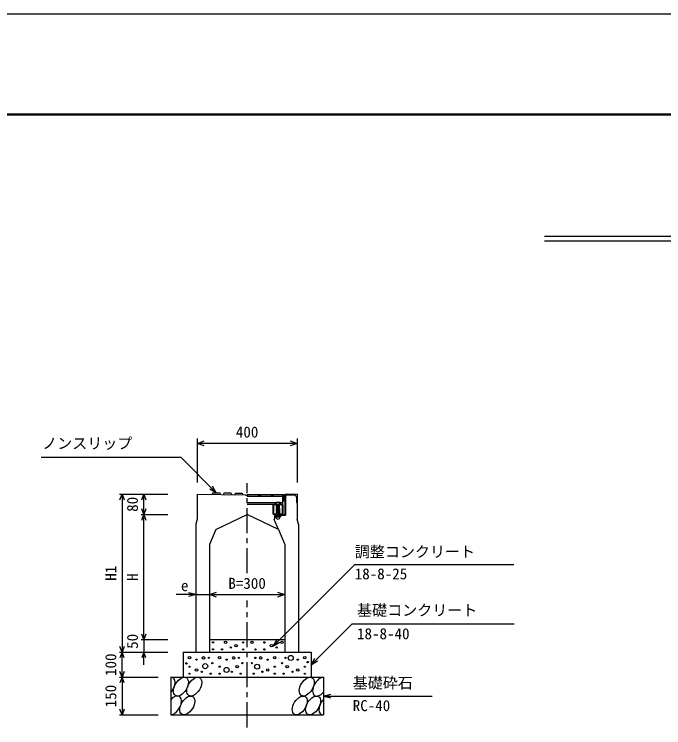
# Model space of a CAD drawing. Units: millimetres, scale not verified. Extents: x -16800 to 16800, y -5940 to 5940.
# Drawn here: x -12657 to -10065, y 3092 to 5940 of the extents above; entities that cross this region are included whole.
import ezdxf
from ezdxf.enums import TextEntityAlignment as Align

# ---------------------------------------------------------------- set-up
doc = ezdxf.new("R2010")
doc.units = ezdxf.units.MM
doc.header["$LTSCALE"] = 20
doc.linetypes.add('CHAIN1', pattern=[8, 5, -1, 1, -1])
doc.linetypes.add('DOTTED', pattern=[1.75, 0.25, -1.5])
for name, color, linetype, lineweight in [('0-0_DIM', 7, 'Continuous', 25), ('0-1_Defpoints', 5, 'Continuous', 25), ('0-2_HATCH', 6, 'Continuous', 25), ('0-5_OUTLINE', 3, 'Continuous', 25), ('0-6_TXT', 7, 'Continuous', 25), ('0-7_WAKU', 3, 'Continuous', 25), ('0-A__0-5_D-BMK', 6, 'Continuous', 25)]:
    doc.layers.add(name, color=color, linetype=linetype, lineweight=lineweight)
doc.styles.add('ＭＳ ゴシック', font='')
doc.styles.get('ＭＳ ゴシック').set_extended_font_data('MS Gothic')

msp = doc.modelspace()

# ---------------------------------------------------------------- linework, layer by layer
at = {"layer": '0-0_DIM'}
for p, q in [((-11927.75, 4247.06), (-11927.75, 4070.32)), ((-11527.75, 4247.06), (-11527.75, 4070.32)), ((-11527.75, 4227.06), (-11927.75, 4227.06)), ((-12549.8, 4171.8), (-11992.91, 4171.8)), ((-11850.7, 4029.58), (-11992.91, 4171.8)), ((-11850.7, 4029.58), (-11876.68, 4044.58)), ((-11850.7, 4029.58), (-11865.7, 4055.56)), ((-12236.95, 4023.85), (-12043.62, 4023.85)), ((-12226.95, 4023.85), (-12226.95, 3393.35)), ((-12140.29, 3943.35), (-12140.29, 4023.85)), ((-12150.29, 3943.35), (-12043.62, 3943.35)), ((-12140.29, 3443.35), (-12140.29, 3943.35)), ((-11932.75, 3623.01), (-12011.39, 3623.01)), ((-11932.75, 3623.01), (-11961.73, 3630.78)), ((-11932.75, 3623.01), (-11961.73, 3615.25)), ((-11932.75, 3623.01), (-11877.75, 3623.01)), ((-11877.75, 3623.01), (-11577.75, 3623.01)), ((-11309.1, 3507.01), (-11472.75, 3343.35)), ((-11309.1, 3507.01), (-10662.23, 3507.01)), ((-12150.29, 3443.35), (-12043.62, 3443.35)), ((-12140.29, 3443.35), (-12140.29, 3393.35)), ((-11622.75, 3418.35), (-11607.75, 3444.34)), ((-11622.75, 3418.35), (-11596.77, 3433.35)), ((-12236.95, 3393.35), (-12043.62, 3393.35)), ((-12226.95, 3293.35), (-12226.95, 3393.35)), ((-12140.29, 3343.35), (-12140.29, 3393.35)), ((-11472.75, 3343.35), (-11457.75, 3369.33)), ((-11472.75, 3343.35), (-11446.77, 3358.35)), ((-12236.95, 3293.35), (-12082.75, 3293.35)), ((-12226.95, 3293.35), (-12226.95, 3143.35)), ((-11422.75, 3218.35), (-11393.77, 3226.12)), ((-11422.75, 3218.35), (-10989.44, 3218.35)), ((-11422.75, 3218.35), (-11393.77, 3210.59)), ((-12236.95, 3143.35), (-12082.75, 3143.35))]:
    msp.add_line(p, q, dxfattribs=at)
at = {"layer": '0-0_DIM', "linetype": 'CHAIN1'}
for p, q in [((-11727.75, 3708.71), (-11727.75, 4068.65)), ((-11727.75, 3093.35), (-11727.75, 3599.07))]:
    msp.add_line(p, q, dxfattribs=at)
at = {"layer": '0-0_DIM'}
for points in [[(-11899.52, 4216.8), (-11927.71, 4227.06), (-11899.52, 4237.32)], [(-11555.9, 4237.32), (-11527.71, 4227.06), (-11555.9, 4216.8)], [(-12235.16, 4001.3), (-12226.95, 4023.85), (-12218.75, 4001.3)], [(-12148.5, 4001.3), (-12140.29, 4023.85), (-12132.08, 4001.3)], [(-12132.08, 3965.91), (-12140.29, 3943.35), (-12148.5, 3965.91)], [(-12148.5, 3920.8), (-12140.29, 3943.35), (-12132.08, 3920.8)], [(-11622.75, 3418.35), (-11298.29, 3742.82), (-10663.93, 3742.82)], [(-11849.56, 3612.75), (-11877.75, 3623.01), (-11849.56, 3633.27)], [(-11605.94, 3633.27), (-11577.75, 3623.01), (-11605.94, 3612.75)], [(-12132.08, 3465.91), (-12140.29, 3443.35), (-12148.5, 3465.91)], [(-12218.75, 3415.91), (-12226.95, 3393.35), (-12235.16, 3415.91)], [(-12218.75, 3370.8), (-12226.95, 3393.35), (-12235.16, 3370.8)], [(-12132.08, 3370.8), (-12140.29, 3393.35), (-12148.5, 3370.8)], [(-12218.75, 3315.91), (-12226.95, 3293.35), (-12235.16, 3315.91)], [(-12218.75, 3270.8), (-12226.95, 3293.35), (-12235.16, 3270.8)], [(-12218.75, 3165.91), (-12226.95, 3143.35), (-12235.16, 3165.91)]]:
    msp.add_lwpolyline(points, dxfattribs=at)
at = {"layer": '0-1_Defpoints'}
msp.add_lwpolyline([(-16800, -5940), (0, -5940), (0, 5940), (-16800, 5940)], close=True, dxfattribs=at)
at = {"layer": '0-2_HATCH'}
for p, q in [((-11586.24, 4021.35), (-11727.75, 4021.35)), ((-11581.74, 3996.35), (-11581.74, 4021.35)), ((-11577.75, 4023.35), (-11577.75, 3943.35)), ((-11539.84, 4020.53), (-11574.55, 4020.19)), ((-11574.55, 4020.19), (-11574.55, 3940.15)), ((-11586.24, 4015.35), (-11727.75, 4015.35)), ((-11615.24, 3989.35), (-11727.75, 3989.35)), ((-11586.24, 3989.35), (-11594.24, 3989.35)), ((-11581.74, 3996.35), (-11586.24, 3996.35)), ((-11586.24, 3983.35), (-11727.75, 3983.35)), ((-11624.74, 3980.35), (-11624.74, 3946.35)), ((-11587.74, 3983.35), (-11621.74, 3983.35)), ((-11584.74, 3980.35), (-11584.74, 3946.35)), ((-11621.74, 3943.35), (-11587.74, 3943.35)), ((-11616.75, 3943.35), (-11619.75, 3923.35)), ((-11617.23, 3940.15), (-11574.55, 3940.15)), ((-11616.75, 3943.35), (-11577.75, 3943.35)), ((-11602.95, 3883.35), (-11619.75, 3923.35))]:
    msp.add_line(p, q, dxfattribs=at)
for points in [[(-11865.75, 4023.23), (-11864.2, 4029.72), (-11837.2, 4029.45), (-11835.75, 4022.93)], [(-11820.75, 4022.78), (-11819.2, 4029.27), (-11792.2, 4029), (-11790.75, 4022.48)], [(-11775.75, 4022.33), (-11774.2, 4028.82), (-11747.2, 4028.55), (-11745.75, 4022.03)], [(-11581.74, 4021.35), (-11586.24, 4021.35), (-11586.24, 3983.35)], [(-11530.95, 4011.73), (-11530.95, 3990.82), (-11527.75, 3990.82)]]:
    msp.add_lwpolyline(points, dxfattribs=at)
msp.add_lwpolyline([(-11622.44, 3981.05), (-11622.44, 3945.65), (-11587.04, 3945.65), (-11587.04, 3981.05)], close=True, dxfattribs=at)
for centre, radius in [((-11677.74, 4018.35), 3), ((-11627.74, 4018.35), 3), ((-11863.78, 3432.67), 2.5), ((-11813.88, 3432.67), 5), ((-11771.82, 3419.53), 5), ((-11743.78, 3432.67), 2.5), ((-11708.62, 3432.38), 5), ((-11658.71, 3432.38), 2.5), ((-11630.67, 3419.25), 5), ((-11588.62, 3432.38), 5), ((-11863.78, 3404.65), 2.5), ((-11827.9, 3404.65), 2.5), ((-11792.85, 3412.53), 2.5), ((-11743.78, 3404.65), 2.5), ((-11694.6, 3404.37), 2.5), ((-11658.71, 3404.37), 2.5), ((-11609.64, 3412.25), 2.5), ((-11957.79, 3371.41), 5), ((-11929.75, 3363.53), 2.5), ((-11901.71, 3370.53), 5), ((-11880.68, 3370.53), 2.5), ((-11837.79, 3371.41), 5), ((-11809.75, 3363.53), 2.5), ((-11781.71, 3370.53), 5), ((-11760.68, 3370.53), 2.5), ((-11694.82, 3370.53), 2.5), ((-11673.79, 3370.53), 5), ((-11645.76, 3363.53), 2.5), ((-11617.72, 3371.41), 5), ((-11574.82, 3370.53), 2.5), ((-11553.79, 3370.53), 10), ((-11525.76, 3363.53), 2.5), ((-11497.72, 3371.41), 5), ((-11970.2, 3348.61), 2.5), ((-11957.79, 3335.51), 2.5), ((-11895.17, 3337.52), 10), ((-11866.66, 3349.52), 2.5), ((-11837.79, 3335.51), 2.5), ((-11767.69, 3335.51), 5), ((-11746.66, 3349.52), 2.5), ((-11708.84, 3349.52), 2.5), ((-11687.81, 3335.51), 10), ((-11617.72, 3335.51), 2.5), ((-11588.84, 3349.52), 2.5), ((-11567.81, 3335.51), 5), ((-11497.72, 3335.51), 2.5), ((-11486.38, 3353.84), 2.5), ((-11957.79, 3307.5), 2.5), ((-11929.75, 3322.38), 5), ((-11908.72, 3315.38), 2.5), ((-11873.67, 3307.5), 2.5), ((-11837.79, 3307.5), 2.5), ((-11809.75, 3322.38), 10), ((-11788.72, 3315.38), 2.5), ((-11753.67, 3307.5), 2.5), ((-11701.83, 3307.5), 2.5), ((-11666.79, 3315.38), 2.5), ((-11645.76, 3322.38), 5), ((-11617.72, 3307.5), 2.5), ((-11581.83, 3307.5), 2.5), ((-11546.79, 3315.38), 2.5), ((-11525.76, 3322.38), 5), ((-11497.72, 3307.5), 2.5)]:
    msp.add_circle(centre, radius, dxfattribs=at)
for centre, radius, start, end in [((-11727.74, 4018.35), 3, 269.83794, 90.16206), ((-11539.75, 4011.73), 8.8, 0, 90.57294), ((-11621.74, 3980.35), 3, 90, 180), ((-11587.74, 3980.35), 3, 0, 90), ((-11621.74, 3946.35), 3, 180, 270), ((-11587.74, 3946.35), 3, 270, 0)]:
    msp.add_arc(centre, radius, start, end, dxfattribs=at)
for centre, start_param, end_param in [((-12045.12, 3255.83), 4.385593, 6.6745444), ((-11436.61, 3255.83), 0.3357715, 4.4411806), ((-12019.8, 3180.84), 3.5111464, 7.548991), ((-11411.29, 3180.84), 1.2110787, 3.5658734)]:
    msp.add_ellipse(centre, major_axis=(21.81, 35.31), ratio=0.5792, start_param=start_param, end_param=end_param, dxfattribs=at)
for centre in [(-11991.91, 3255.83), (-11938.7, 3255.83), (-11489.82, 3255.83), (-11966.59, 3180.84), (-11517.71, 3180.84), (-11464.5, 3180.84)]:
    msp.add_ellipse(centre, major_axis=(21.81, 35.31), ratio=0.5792, dxfattribs=at)
at = {"layer": '0-5_OUTLINE'}
for p, q in [((-11927.75, 4023.85), (-11927.75, 3923.85)), ((-11927.75, 4023.85), (-11733.75, 4021.91)), ((-11527.75, 4023.85), (-11577.75, 4023.35)), ((-11527.75, 4023.85), (-11527.75, 3923.85)), ((-11852.55, 3883.35), (-11727.75, 3943.35)), ((-11602.95, 3883.35), (-11727.75, 3943.35)), ((-11927.75, 3923.85), (-11932.75, 3903.85)), ((-11932.75, 3903.85), (-11932.75, 3393.35)), ((-11522.75, 3903.85), (-11527.75, 3923.85)), ((-11522.75, 3903.85), (-11522.75, 3393.35)), ((-11852.55, 3883.35), (-11877.75, 3823.35)), ((-11602.89, 3883.22), (-11577.75, 3823.35)), ((-11877.75, 3823.35), (-11877.75, 3393.35)), ((-11577.75, 3823.35), (-11577.75, 3393.35)), ((-11877.75, 3443.35), (-11577.75, 3443.35)), ((-11982.75, 3393.35), (-11982.75, 3293.35)), ((-11982.75, 3393.35), (-11472.75, 3393.35)), ((-11932.75, 3393.35), (-11877.75, 3393.35)), ((-11577.75, 3393.35), (-11522.75, 3393.35)), ((-11472.75, 3393.35), (-11472.75, 3293.35)), ((-12032.75, 3293.35), (-11422.75, 3293.35)), ((-11422.75, 3293.35), (-11422.75, 3143.35))]:
    msp.add_line(p, q, dxfattribs=at)
for points in [[(-11727.75, 4018.65), (-11732.25, 4018.65), (-11733.75, 4021.91)], [(-12032.75, 3293.35), (-12032.75, 3143.35), (-11422.75, 3143.35)]]:
    msp.add_lwpolyline(points, dxfattribs=at)
at = {"layer": '0-6_TXT'}
for p, q in [((-10540.75, 5054.39), (-6259.25, 5054.39)), ((-10540.75, 5035.19), (-6259.25, 5035.19))]:
    msp.add_line(p, q, dxfattribs=at)
at = {"layer": '0-7_WAKU', "lineweight": 50}
msp.add_lwpolyline([(-16400, -5540), (-400, -5540), (-400, 5540), (-16400, 5540)], close=True, dxfattribs=at)
at = {"layer": '0-A__0-5_D-BMK'}
for p, q in [((-11613.24, 3990.85), (-11615.24, 3989.35)), ((-11615.24, 3983.35), (-11615.24, 3989.35)), ((-11614.92, 3989.63), (-11613.24, 3990.85)), ((-11596.24, 3990.85), (-11613.24, 3990.85)), ((-11610.24, 3983.35), (-11610.24, 3989.35)), ((-11599.24, 3983.35), (-11599.24, 3989.35)), ((-11594.57, 3989.63), (-11596.24, 3990.85)), ((-11594.24, 3983.35), (-11594.24, 3989.35)), ((-11594.24, 3983.35), (-11615.24, 3983.35)), ((-11611.24, 3983.35), (-11598.24, 3983.35)), ((-11598.24, 3981.35), (-11611.24, 3980.35)), ((-11611.24, 3980.35), (-11610.24, 3981.35)), ((-11610.24, 3979.35), (-11611.24, 3980.35)), ((-11611.24, 3978.35), (-11610.24, 3979.35)), ((-11598.24, 3979.35), (-11611.24, 3978.35)), ((-11610.24, 3977.35), (-11611.24, 3978.35)), ((-11611.24, 3976.35), (-11610.24, 3977.35)), ((-11598.24, 3977.35), (-11611.24, 3976.35)), ((-11610.24, 3975.35), (-11611.24, 3976.35)), ((-11611.24, 3974.35), (-11610.24, 3975.35)), ((-11598.24, 3975.35), (-11611.24, 3974.35)), ((-11610.24, 3973.35), (-11611.24, 3974.35)), ((-11611.24, 3972.35), (-11610.24, 3973.35)), ((-11598.24, 3973.35), (-11611.24, 3972.35)), ((-11610.24, 3971.35), (-11611.24, 3972.35)), ((-11598.24, 3971.35), (-11611.24, 3970.35)), ((-11611.24, 3970.35), (-11610.24, 3971.35)), ((-11598.24, 3969.35), (-11611.24, 3968.35)), ((-11610.24, 3967.35), (-11611.24, 3968.35)), ((-11598.24, 3967.35), (-11611.24, 3966.35)), ((-11611.24, 3966.35), (-11610.24, 3967.35)), ((-11610.24, 3965.35), (-11611.24, 3966.35)), ((-11598.24, 3965.35), (-11611.24, 3964.35)), ((-11611.24, 3964.35), (-11610.24, 3965.35)), ((-11610.24, 3963.35), (-11611.24, 3964.35)), ((-11598.24, 3963.35), (-11611.24, 3962.35)), ((-11611.24, 3962.35), (-11610.24, 3963.35)), ((-11610.24, 3961.36), (-11611.24, 3962.35)), ((-11611.24, 3960.36), (-11610.24, 3961.36)), ((-11598.24, 3961.35), (-11611.24, 3960.35)), ((-11610.24, 3959.36), (-11611.24, 3960.36)), ((-11598.24, 3959.36), (-11611.24, 3958.36)), ((-11611.24, 3958.36), (-11610.24, 3959.36)), ((-11599.24, 3978.35), (-11598.24, 3979.35)), ((-11598.24, 3977.35), (-11599.24, 3978.35)), ((-11599.24, 3976.35), (-11598.24, 3977.35)), ((-11598.24, 3975.35), (-11599.24, 3976.35)), ((-11599.24, 3974.35), (-11598.24, 3975.35)), ((-11598.24, 3973.35), (-11599.24, 3974.35)), ((-11599.24, 3970.35), (-11598.24, 3971.35)), ((-11598.24, 3969.35), (-11599.24, 3970.35)), ((-11599.24, 3968.35), (-11598.24, 3969.35)), ((-11598.24, 3967.35), (-11599.24, 3968.35)), ((-11599.24, 3966.35), (-11598.24, 3967.35)), ((-11599.24, 3966.35), (-11598.24, 3965.35)), ((-11599.24, 3964.35), (-11598.24, 3965.35)), ((-11599.24, 3964.35), (-11598.24, 3963.35)), ((-11599.24, 3962.35), (-11598.24, 3963.35)), ((-11599.24, 3962.35), (-11598.24, 3961.35)), ((-11599.24, 3960.35), (-11598.24, 3961.35)), ((-11599.24, 3960.35), (-11598.24, 3959.35)), ((-11599.24, 3958.36), (-11598.24, 3959.36)), ((-11614.38, 3940.15), (-11615.25, 3939.51)), ((-11615.25, 3939.51), (-11615.24, 3934.32)), ((-11613.55, 3933.35), (-11615.24, 3934.32)), ((-11595.7, 3940.15), (-11614.38, 3940.15)), ((-11613.55, 3933.03), (-11613.55, 3933.35)), ((-11596.53, 3933.35), (-11613.55, 3933.35)), ((-11596.53, 3933.03), (-11613.55, 3933.03)), ((-11610.24, 3957.36), (-11611.24, 3958.36)), ((-11598.24, 3957.36), (-11611.24, 3956.36)), ((-11611.24, 3956.36), (-11610.24, 3957.36)), ((-11610.24, 3955.36), (-11611.24, 3956.36)), ((-11598.24, 3955.36), (-11611.24, 3954.36)), ((-11611.24, 3954.36), (-11610.24, 3955.36)), ((-11610.24, 3953.36), (-11611.24, 3954.36)), ((-11598.24, 3953.36), (-11611.24, 3952.36)), ((-11611.24, 3952.36), (-11610.24, 3953.36)), ((-11610.24, 3951.36), (-11611.24, 3952.36)), ((-11598.24, 3951.36), (-11611.24, 3950.36)), ((-11611.24, 3950.36), (-11610.24, 3951.36)), ((-11610.24, 3949.36), (-11611.24, 3950.36)), ((-11598.24, 3949.36), (-11611.24, 3948.36)), ((-11611.24, 3948.36), (-11610.24, 3949.36)), ((-11610.24, 3947.36), (-11611.24, 3948.36)), ((-11598.24, 3947.36), (-11611.24, 3946.36)), ((-11611.24, 3946.36), (-11610.24, 3947.36)), ((-11610.24, 3945.36), (-11611.24, 3946.36)), ((-11610.14, 3939.51), (-11610.14, 3934.32)), ((-11599.94, 3939.51), (-11599.94, 3934.32)), ((-11599.24, 3958.36), (-11598.24, 3957.36)), ((-11599.24, 3956.36), (-11598.24, 3957.36)), ((-11599.24, 3956.36), (-11598.24, 3955.36)), ((-11599.24, 3954.36), (-11598.24, 3955.36)), ((-11599.24, 3954.36), (-11598.24, 3953.36)), ((-11599.24, 3952.36), (-11598.24, 3953.36)), ((-11599.24, 3952.36), (-11598.24, 3951.36)), ((-11599.24, 3950.36), (-11598.24, 3951.36)), ((-11599.24, 3950.36), (-11598.24, 3949.36)), ((-11599.24, 3948.36), (-11598.24, 3949.36)), ((-11599.24, 3948.36), (-11598.24, 3947.36)), ((-11599.24, 3946.36), (-11598.24, 3947.36)), ((-11599.24, 3946.36), (-11598.24, 3945.36)), ((-11596.53, 3933.35), (-11594.83, 3934.32)), ((-11596.53, 3933.03), (-11596.53, 3933.35)), ((-11595.7, 3940.15), (-11594.83, 3939.51)), ((-11594.83, 3939.51), (-11594.83, 3934.32))]:
    msp.add_line(p, q, dxfattribs=at)
at = {"layer": '0-A__0-5_D-BMK', "linetype": 'DOTTED'}
for p, q in [((-11611.24, 3982.35), (-11610.24, 3983.35)), ((-11598.24, 3983.35), (-11611.24, 3982.35)), ((-11610.24, 3981.35), (-11611.24, 3982.35)), ((-11599.24, 3982.35), (-11598.24, 3983.35)), ((-11598.24, 3981.35), (-11599.24, 3982.35)), ((-11598.24, 3945.36), (-11611.24, 3944.36)), ((-11611.24, 3944.36), (-11610.24, 3945.36)), ((-11610.24, 3943.36), (-11611.24, 3944.36)), ((-11598.24, 3943.36), (-11611.24, 3942.36)), ((-11611.24, 3942.36), (-11610.24, 3943.36)), ((-11610.24, 3941.36), (-11611.24, 3942.36)), ((-11598.24, 3941.35), (-11611.24, 3940.35)), ((-11611.24, 3940.35), (-11610.24, 3941.35)), ((-11611.04, 3940.15), (-11611.24, 3940.35)), ((-11611.04, 3940.15), (-11599.04, 3940.15)), ((-11599.24, 3944.36), (-11598.24, 3945.36)), ((-11599.24, 3944.36), (-11598.24, 3943.35)), ((-11599.24, 3942.36), (-11598.24, 3943.36)), ((-11599.24, 3942.36), (-11598.24, 3941.35)), ((-11599.24, 3940.35), (-11598.24, 3941.35)), ((-11599.24, 3940.35), (-11599.04, 3940.15))]:
    msp.add_line(p, q, dxfattribs=at)
at = {"layer": '0-A__0-5_D-BMK'}
for points in [[(-11611.24, 3968.35), (-11610.24, 3969.35), (-11611.24, 3970.35)], [(-11598.24, 3979.35), (-11599.24, 3980.35), (-11598.24, 3981.35)], [(-11598.24, 3971.35), (-11599.24, 3972.35), (-11598.24, 3973.35)]]:
    msp.add_lwpolyline(points, dxfattribs=at)
for centre, radius, start, end in [((-11612.74, 3986.73), 3.62, 46.39563, 133.60437), ((-11604.74, 3974.73), 15.62, 69.39075, 110.60925), ((-11596.74, 3986.73), 3.62, 46.39563, 133.60437), ((-11612.69, 3934.81), 5.35, 61.49832, 118.50684), ((-11612.69, 3939.02), 5.35, 241.49843, 298.50089), ((-11605.04, 3933.03), 8.19, 180, 359.99995), ((-11605.04, 3919.74), 20.42, 75.52621, 104.47362), ((-11605.04, 3954.09), 20.42, 255.52638, 284.47374), ((-11597.39, 3934.81), 5.35, 61.49231, 118.50169), ((-11597.39, 3939.02), 5.35, 241.49989, 298.5)]:
    msp.add_arc(centre, radius, start, end, dxfattribs=at)

# ---------------------------------------------------------------- texts
at = {"layer": '0-0_DIM', "style": 'ＭＳ ゴシック'}
for s, p in [('400', (-11772.75, 4237.06)), ('ノンスリップ', (-12545.95, 4191.98)), ('調整コンクリート', (-11298.29, 3759.24)), ('18-8-25', (-11298.29, 3670.96)), ('B=300', (-11802.75, 3633.01)), ('e', (-11991.9, 3623.88)), ('基礎コンクリート', (-11289.1, 3525.74)), ('18-8-40', (-11289.1, 3431.93)), ('基礎砕石', (-11306.43, 3235.53)), ('RC-40', (-11306.43, 3144.84))]:
    msp.add_text(s, height=43.99, dxfattribs=at).set_placement(p, align=Align.BOTTOM_LEFT)
for s, p in [('80', (-12150.29, 3953.6)), ('H1', (-12236.95, 3678.6)), ('H', (-12150.29, 3678.35)), ('50', (-12150.29, 3406.68)), ('100', (-12236.95, 3298.35)), ('150', (-12236.95, 3173.35))]:
    msp.add_text(s, height=43.99, rotation=90, dxfattribs=at).set_placement(p, align=Align.BOTTOM_LEFT)

doc.saveas('drawing.dxf')
